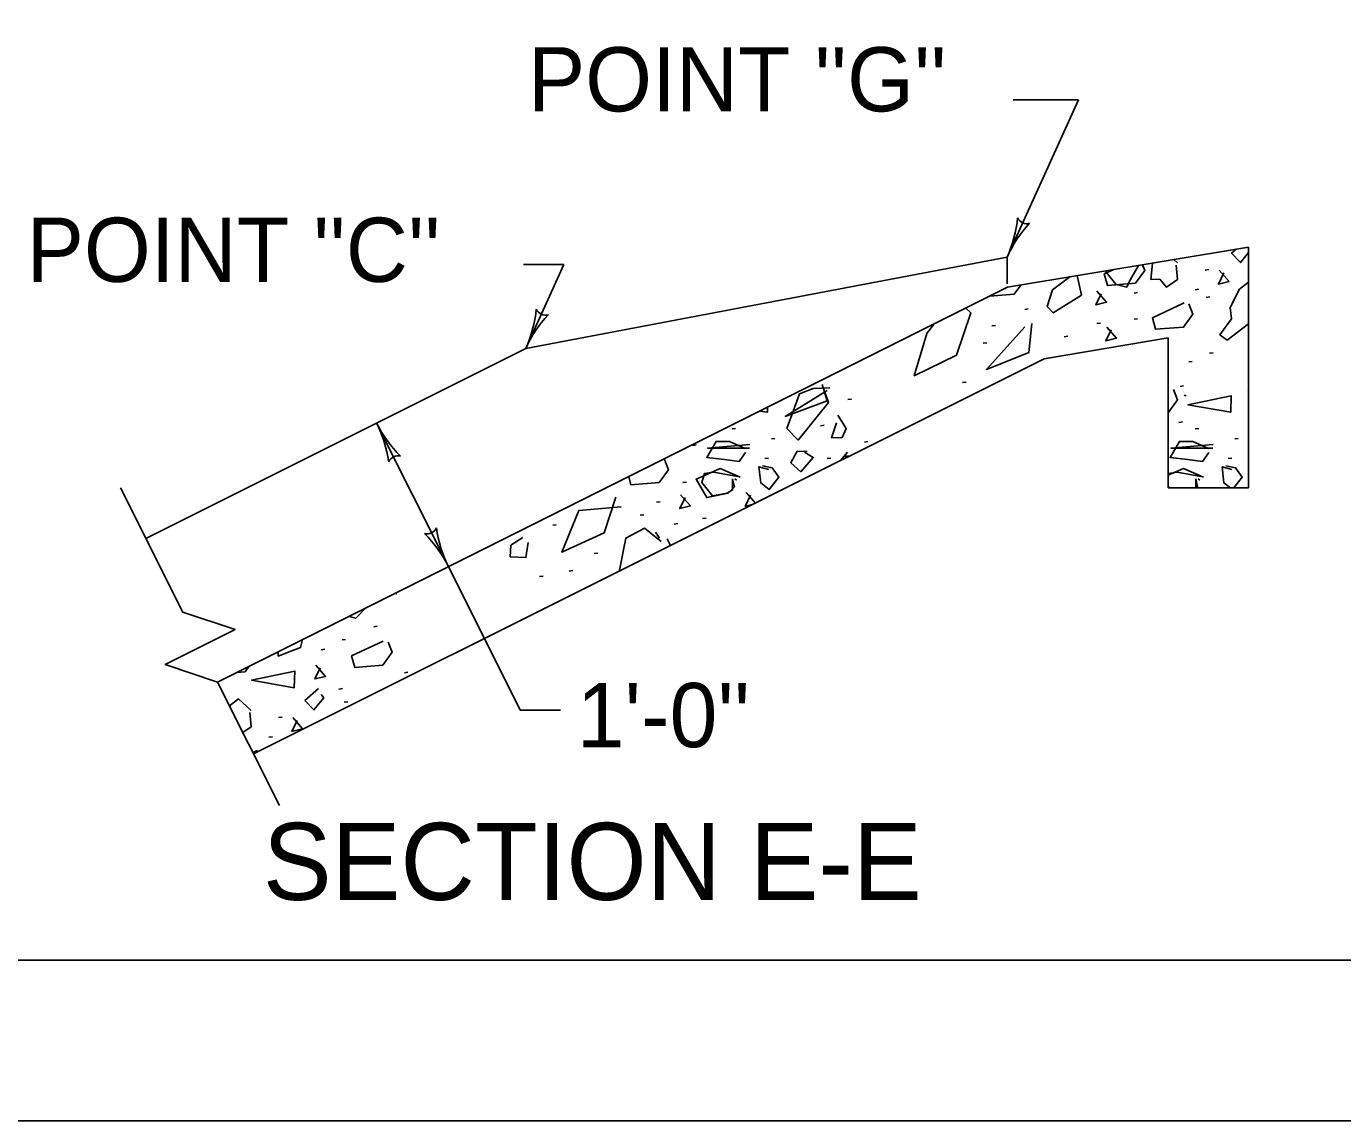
# Model space of a CAD drawing. Extents: x 999.2 to 1036.7, y 999.6 to 1022.6.
# Drawn here: x 1026.236 to 1030.333, y 1000 to 1003.408 of the extents above; entities that cross this region are included whole.
import ezdxf

# ---------------------------------------------------------------- set-up
doc = ezdxf.new("R2010")
doc.units = 0
for name, color, linetype in [('Level 1', 7, 'Continuous'), ('Level 10', 7, 'Continuous'), ('Level 11', 7, 'Continuous'), ('Level 14', 7, 'Continuous'), ('Level 5', 7, 'Continuous')]:
    doc.layers.add(name, color=color, linetype=linetype)

msp = doc.modelspace()

# ---------------------------------------------------------------- linework, layer by layer
at = {"layer": 'Level 1'}
for p, q in [((1029.5103, 1003.1789), (1029.2883, 1002.6894)), ((1029.3077, 1003.1789), (1029.5103, 1003.1789)), ((1029.29, 1002.5957), (1030.04, 1002.7207)), ((1030.04, 1001.9707), (1030.04, 1002.7207)), ((1027.7836, 1002.6662), (1027.9086, 1002.6662)), ((1027.79, 1002.4048), (1029.2883, 1002.6894)), ((1027.9086, 1002.6662), (1027.79, 1002.4048)), ((1029.2883, 1002.6894), (1029.2883, 1002.6061)), ((1026.8309, 1001.3662), (1029.29, 1002.5957)), ((1029.4038, 1002.3732), (1029.79, 1002.4376)), ((1029.79, 1001.9707), (1029.79, 1002.4376)), ((1026.6073, 1001.8134), (1027.79, 1002.4048)), ((1026.9427, 1001.1425), (1029.4038, 1002.3732)), ((1027.3259, 1002.1727), (1027.5496, 1001.7256)), ((1029.79, 1001.9707), (1030.04, 1001.9707)), ((1027.5496, 1001.7256), (1027.7732, 1001.2785)), ((1027.7732, 1001.2785), (1027.8982, 1001.2785))]:
    msp.add_line(p, q, dxfattribs=at)
msp.add_lwpolyline([(1027.0232, 1000.9816), (1026.8309, 1001.3662), (1026.668, 1001.4207), (1026.8853, 1001.5293), (1026.7222, 1001.5836), (1026.5285, 1001.9711)], dxfattribs=at)
for centre, radius, start, end in [((1028.9322, 1002.8509), 0.3909, 335.6046, 354.2733), ((1029.6443, 1002.5279), 0.3909, 136.9517, 155.5985), ((1029.3497, 1002.8248), 0.0313, 204.3792, 286.4959), ((1028.9322, 1002.8509), 0.3909, 335.5923, 335.6046), ((1027.434, 1002.5663), 0.3909, 335.6001, 354.2689), ((1028.146, 1002.2433), 0.3909, 136.9473, 155.594), ((1027.8515, 1002.5402), 0.0313, 204.3747, 286.4914), ((1027.434, 1002.5663), 0.3909, 335.5879, 335.6001), ((1027.6755, 1002.3476), 0.3909, 206.5779, 225.2466), ((1027.6755, 1002.3476), 0.3909, 206.5656, 206.5779), ((1026.9763, 1001.9978), 0.3909, 7.925, 26.5718), ((1027.3924, 1002.0397), 0.0313, 75.3525, 157.4692), ((1027.4831, 1001.8586), 0.0313, 255.3525, 337.4692), ((1027.8992, 1001.9005), 0.3909, 187.925, 206.5718), ((1027.2, 1001.5507), 0.3909, 26.5779, 45.2466), ((1027.2, 1001.5507), 0.3909, 26.5656, 26.5779)]:
    msp.add_arc(centre, radius, start, end, dxfattribs=at)
at = {"layer": 'Level 10'}
msp.add_line((1035.5, 1000.5), (1007, 1000.5), dxfattribs=at)
at = {"layer": 'Level 11'}
msp.add_lwpolyline([(1007, 1000.5), (1035.5, 1000.5), (1035.5, 1021.5), (1007, 1021.5)], close=True, dxfattribs=at)
at = {"layer": 'Level 14'}
msp.add_line((1036, 1000), (1000, 1000), dxfattribs=at)
at = {"layer": 'Level 5'}
for points in [[(1030.001, 1002.7142), (1029.987, 1002.7017), (1030.0148, 1002.6725), (1030.04, 1002.7036)], [(1030.04, 1002.717), (1030.0375, 1002.7203)], [(1029.6207, 1002.6508), (1029.5908, 1002.637), (1029.6006, 1002.6009), (1029.6879, 1002.6079), (1029.7171, 1002.6481), (1029.7102, 1002.6658)], [(1029.5971, 1002.6469), (1029.5959, 1002.6434), (1029.6277, 1002.6046), (1029.6611, 1002.5962), (1029.668, 1002.6129), (1029.6971, 1002.6636)], [(1029.7409, 1002.6709), (1029.736, 1002.6198), (1029.7638, 1002.6212), (1029.7845, 1002.5962), (1029.8192, 1002.6198), (1029.815, 1002.6642)], [(1029.8192, 1002.6712), (1029.8075, 1002.682)], [(1029.4837, 1002.628), (1029.4294, 1002.5879), (1029.4128, 1002.5353), (1029.4323, 1002.5158), (1029.5196, 1002.5712), (1029.5068, 1002.6319)], [(1029.916, 1002.6505), (1029.9049, 1002.6491)], [(1029.9628, 1002.6402), (1029.9462, 1002.6055), (1029.9795, 1002.6138), (1029.9489, 1002.6485)], [(1030.04, 1002.612), (1030.012, 1002.5893), (1029.9828, 1002.5324), (1029.987, 1002.4977), (1029.9509, 1002.4478), (1029.9732, 1002.4312), (1030.04, 1002.4818)], [(1029.2342, 1002.5678), (1029.3102, 1002.5738), (1029.331, 1002.6026)], [(1029.5817, 1002.5755), (1029.565, 1002.5408), (1029.5983, 1002.5492), (1029.5677, 1002.5838)], [(1029.6948, 1002.579), (1029.6837, 1002.5777)], [(1029.8854, 1002.5892), (1029.8743, 1002.5878)], [(1029.0612, 1002.4813), (1029.0383, 1002.452), (1028.9995, 1002.3202), (1029.1312, 1002.3841), (1029.1757, 1002.5158), (1029.1597, 1002.5306)], [(1029.8391, 1002.5467), (1029.7406, 1002.5009), (1029.7503, 1002.4648), (1029.8377, 1002.4717), (1029.8668, 1002.512), (1029.8543, 1002.5439)], [(1029.9194, 1002.5654), (1029.9083, 1002.5641)], [(1029.3545, 1002.528), (1029.3433, 1002.5266)], [(1029.6948, 1002.4973), (1029.6837, 1002.496)], [(1029.3435, 1002.4728), (1029.2242, 1002.3397), (1029.3559, 1002.3923), (1029.3657, 1002.4825)], [(1029.2523, 1002.4769), (1029.2413, 1002.4756)], [(1029.5791, 1002.4837), (1029.568, 1002.4823)], [(1029.6122, 1002.4633), (1029.5957, 1002.4286), (1029.6289, 1002.4369), (1029.5984, 1002.4716)], [(1029.2252, 1002.4225), (1029.2141, 1002.4211)], [(1029.477, 1002.4429), (1029.4659, 1002.4415)], [(1029.865, 1002.3647), (1029.8538, 1002.3632)], [(1029.9297, 1002.3918), (1029.9185, 1002.3905)], [(1028.7281, 1002.2737), (1028.5977, 1002.1932), (1028.7281, 1002.2417), (1028.7128, 1002.2931)], [(1028.7364, 1002.282), (1028.6851, 1002.2806), (1028.6421, 1002.2639), (1028.6032, 1002.1558), (1028.6379, 1002.1197), (1028.7323, 1002.2362), (1028.7156, 1002.2833)], [(1029.1605, 1002.3), (1029.1494, 1002.2986)], [(1029.8377, 1002.2884), (1029.8267, 1002.287)], [(1028.8041, 1002.2475), (1028.793, 1002.2462)], [(1029.7914, 1002.2798), (1029.79, 1002.2792)], [(1029.79, 1002.2049), (1029.8192, 1002.2452), (1029.8067, 1002.277)], [(1029.8455, 1002.257), (1029.84, 1002.2597)], [(1029.9859, 1002.2573), (1029.8513, 1002.2297), (1029.9845, 1002.2061), (1029.9859, 1002.2587)], [(1030.04, 1002.2737), (1030.0377, 1002.2733)], [(1028.5189, 1002.2102), (1028.5424, 1002.2061), (1028.5428, 1002.2222)], [(1028.719, 1002.1658), (1028.7079, 1002.1645)], [(1028.7572, 1002.1737), (1028.7419, 1002.1267), (1028.7752, 1002.128), (1028.7877, 1002.1558), (1028.7613, 1002.1973)], [(1029.8343, 1002.1761), (1029.8232, 1002.1747)], [(1030.04, 1002.1933), (1030.0397, 1002.1932), (1030.04, 1002.1932)], [(1028.4433, 1002.1557), (1028.4323, 1002.1542)], [(1028.5658, 1002.125), (1028.5548, 1002.1237)], [(1029.8854, 1002.1557), (1029.8743, 1002.1542)], [(1030.0079, 1002.125), (1029.9968, 1002.1237)], [(1028.3208, 1002.1046), (1028.3097, 1002.1032)], [(1028.4728, 1002.0933), (1028.4243, 1002.1155), (1028.3827, 1002.1155), (1028.3536, 1002.0656), (1028.4091, 1002.0587), (1028.4548, 1002.0531), (1028.4742, 1002.0808)], [(1028.4881, 1002.1058), (1028.3563, 1002.0947), (1028.4868, 1002.0947)], [(1028.6657, 1002.0837), (1028.6352, 1002.085), (1028.6157, 1002.0489), (1028.6463, 1002.0213), (1028.6851, 1002.0656), (1028.6573, 1002.0822)], [(1028.7918, 1002.0822), (1028.7699, 1002.0562)], [(1028.8552, 1002.1148), (1028.8441, 1002.1134)], [(1029.9149, 1002.0933), (1029.8663, 1002.1155), (1029.8247, 1002.1155), (1029.7956, 1002.0656), (1029.8511, 1002.0587), (1029.8968, 1002.0531), (1029.9162, 1002.0808)], [(1029.9302, 1002.1058), (1029.7984, 1002.0947), (1029.9288, 1002.0947)], [(1028.1108, 1002.0062), (1028.1177, 1001.9802), (1028.2051, 1001.9871), (1028.2342, 1002.0273), (1028.2217, 1002.0593)], [(1028.5463, 1002.0282), (1028.5158, 1002.0365), (1028.5214, 1001.9865), (1028.5477, 1001.9657), (1028.5783, 1002.0046), (1028.5574, 1002.0337), (1028.5269, 1002.0392)], [(1028.5454, 1002.0637), (1028.5343, 1002.0623)], [(1028.7394, 1002.0637), (1028.7283, 1002.0623)], [(1028.7963, 1002.0693), (1028.796, 1002.0697), (1028.7807, 1002.0697)], [(1029.9884, 1002.0282), (1029.9579, 1002.0365), (1029.9634, 1001.9865), (1029.9834, 1001.9707)], [(1029.9937, 1001.9707), (1030.0203, 1002.0046), (1029.9995, 1002.0337), (1029.969, 1002.0392)], [(1029.9875, 1002.0637), (1029.9764, 1002.0623)], [(1028.4576, 1002.0046), (1028.3952, 1002.0309), (1028.3203, 1001.9977), (1028.3536, 1001.9407), (1028.4202, 1001.9547), (1028.4396, 1001.9741), (1028.434, 1001.999)], [(1028.4492, 1002.0059), (1028.3757, 1002.0198), (1028.3467, 1002.0157), (1028.3383, 1001.9879), (1028.3716, 1001.9463), (1028.4174, 1001.9547), (1028.434, 1001.9643), (1028.434, 1001.999)], [(1028.4409, 1001.999), (1028.4465, 1001.9948)], [(1029.8997, 1002.0046), (1029.8373, 1002.0309), (1029.79, 1002.0099)], [(1029.8913, 1002.0059), (1029.8178, 1002.0198), (1029.79, 1002.0158)], [(1029.8782, 1001.9707), (1029.8816, 1001.9741), (1029.8761, 1001.999)], [(1029.8761, 1001.9707), (1029.8761, 1001.999)], [(1029.883, 1001.999), (1029.8885, 1001.9948)], [(1028.2902, 1001.9889), (1028.2791, 1001.9875)], [(1028.505, 1001.9237), (1028.4762, 1001.9562)], [(1029.79, 1001.9758), (1029.7941, 1001.9707)], [(1028.0873, 1001.9117), (1027.9555, 1001.9006), (1027.9028, 1001.7702), (1028.0346, 1001.8312), (1028.0707, 1001.9422)], [(1028.2085, 1001.9276), (1028.1974, 1001.9262)], [(1028.2859, 1001.9412), (1028.2693, 1001.9065), (1028.3026, 1001.9147), (1028.2721, 1001.9494)], [(1028.4902, 1001.9479), (1028.4735, 1001.9132), (1028.4947, 1001.9186)], [(1028.4947, 1001.9186), (1028.4948, 1001.9187)], [(1028.4948, 1001.9187), (1028.495, 1001.9187)], [(1028.495, 1001.9187), (1028.4952, 1001.9188)], [(1028.4952, 1001.9188), (1028.4953, 1001.9188)], [(1028.1575, 1001.8868), (1028.1463, 1001.8854)], [(1028.3515, 1001.8766), (1028.3403, 1001.8752)], [(1027.8852, 1001.8562), (1027.8741, 1001.8547)], [(1028.2121, 1001.8035), (1028.1594, 1001.8451), (1028.1012, 1001.8146), (1028.0818, 1001.7147), (1028.0837, 1001.713)], [(1028.1941, 1001.8326), (1028.2066, 1001.8146)], [(1028.263, 1001.8596), (1028.2518, 1001.8582)], [(1027.7807, 1001.8159), (1027.7433, 1001.7923), (1027.7419, 1001.7563), (1027.7905, 1001.7535), (1027.7974, 1001.8007)], [(1028.2409, 1001.7917), (1028.2302, 1001.8117)], [(1028.0145, 1001.7677), (1028.0034, 1001.7663)], [(1027.9362, 1001.7133), (1027.9252, 1001.7118)], [(1027.8443, 1001.6962), (1027.8332, 1001.6948)], [(1028.021, 1001.6817), (1028.0171, 1001.6812)], [(1027.3893, 1001.6418), (1027.3794, 1001.6405)], [(1027.24, 1001.5707), (1027.2611, 1001.5649), (1027.2924, 1001.597)], [(1027.8406, 1001.5915), (1027.8404, 1001.5914)], [(1027.8408, 1001.5916), (1027.8406, 1001.5915)], [(1027.8409, 1001.5917), (1027.8408, 1001.5916)], [(1027.8411, 1001.5917), (1027.8409, 1001.5917)], [(1027.8412, 1001.5918), (1027.8411, 1001.5917)], [(1027.8414, 1001.5919), (1027.8412, 1001.5918)], [(1027.8416, 1001.592), (1027.8414, 1001.5919)], [(1027.8418, 1001.5921), (1027.8416, 1001.592)], [(1027.8419, 1001.5922), (1027.8418, 1001.5921)], [(1027.8421, 1001.5922), (1027.8419, 1001.5922)], [(1027.8422, 1001.5923), (1027.8421, 1001.5922)], [(1027.8424, 1001.5924), (1027.8422, 1001.5923)], [(1027.8426, 1001.5925), (1027.8424, 1001.5924)], [(1027.8428, 1001.5926), (1027.8426, 1001.5925)], [(1027.8429, 1001.5927), (1027.8428, 1001.5926)], [(1027.8431, 1001.5927), (1027.8429, 1001.5927)], [(1027.8432, 1001.5928), (1027.8431, 1001.5927)], [(1027.8434, 1001.5929), (1027.8432, 1001.5928)], [(1027.8436, 1001.593), (1027.8434, 1001.5929)], [(1027.8438, 1001.5931), (1027.8436, 1001.593)], [(1027.8439, 1001.5932), (1027.8438, 1001.5931)], [(1027.8441, 1001.5933), (1027.8439, 1001.5932)], [(1027.8442, 1001.5933), (1027.8441, 1001.5933)], [(1027.8444, 1001.5934), (1027.8442, 1001.5933)], [(1027.8446, 1001.5935), (1027.8444, 1001.5934)], [(1027.8447, 1001.5936), (1027.8446, 1001.5935)], [(1027.8449, 1001.5937), (1027.8447, 1001.5936)], [(1027.8451, 1001.5938), (1027.8449, 1001.5937)], [(1027.8453, 1001.5938), (1027.8451, 1001.5938)], [(1027.8454, 1001.5939), (1027.8453, 1001.5938)], [(1027.8456, 1001.594), (1027.8454, 1001.5939)], [(1027.8457, 1001.5941), (1027.8456, 1001.594)], [(1027.8459, 1001.5942), (1027.8457, 1001.5941)], [(1027.8461, 1001.5942), (1027.8459, 1001.5942)], [(1027.8463, 1001.5943), (1027.8461, 1001.5942)], [(1027.8464, 1001.5944), (1027.8463, 1001.5943)], [(1027.8466, 1001.5945), (1027.8464, 1001.5944)], [(1027.8467, 1001.5946), (1027.8466, 1001.5945)], [(1027.8469, 1001.5947), (1027.8467, 1001.5946)], [(1027.8471, 1001.5947), (1027.8469, 1001.5947)], [(1027.8473, 1001.5948), (1027.8471, 1001.5947)], [(1027.8474, 1001.5949), (1027.8473, 1001.5948)], [(1027.8476, 1001.595), (1027.8474, 1001.5949)], [(1027.8477, 1001.5951), (1027.8476, 1001.595)], [(1027.8479, 1001.5952), (1027.8477, 1001.5951)], [(1027.8481, 1001.5952), (1027.8479, 1001.5952)], [(1027.8483, 1001.5953), (1027.8481, 1001.5952)], [(1027.8484, 1001.5954), (1027.8483, 1001.5953)], [(1027.8486, 1001.5955), (1027.8484, 1001.5954)], [(1027.8487, 1001.5956), (1027.8486, 1001.5955)], [(1027.8489, 1001.5957), (1027.8487, 1001.5956)], [(1027.8491, 1001.5957), (1027.8489, 1001.5957)], [(1027.8492, 1001.5958), (1027.8491, 1001.5957)], [(1027.8494, 1001.5959), (1027.8492, 1001.5958)], [(1027.8496, 1001.596), (1027.8494, 1001.5959)], [(1027.8497, 1001.5961), (1027.8496, 1001.596)], [(1027.8499, 1001.5962), (1027.8497, 1001.5961)], [(1027.8501, 1001.5962), (1027.8499, 1001.5962)], [(1027.8502, 1001.5963), (1027.8501, 1001.5962)], [(1027.8504, 1001.5964), (1027.8502, 1001.5963)], [(1027.8506, 1001.5965), (1027.8504, 1001.5964)], [(1027.8508, 1001.5966), (1027.8506, 1001.5965)], [(1027.328, 1001.5397), (1027.3169, 1001.5382)], [(1027.0197, 1001.4607), (1027.0197, 1001.447), (1027.0891, 1001.4733), (1027.0952, 1001.4983)], [(1027.1647, 1001.4682), (1027.1536, 1001.4667)], [(1027.2293, 1001.4988), (1027.2182, 1001.4974)], [(1027.3464, 1001.4937), (1027.2479, 1001.4478), (1027.2576, 1001.4118), (1027.345, 1001.4187), (1027.3742, 1001.459), (1027.3617, 1001.4908)], [(1026.9741, 1001.4375), (1026.9733, 1001.4374)], [(1026.8911, 1001.3963), (1026.9162, 1001.3983), (1026.9282, 1001.4148)], [(1027.0712, 1001.3997), (1026.9367, 1001.372), (1027.0697, 1001.3484), (1027.0712, 1001.4011)], [(1027.1502, 1001.4103), (1027.1336, 1001.3756), (1027.1668, 1001.3838), (1027.1363, 1001.4185)], [(1027.4233, 1001.3967), (1027.4122, 1001.3953)], [(1027.1446, 1001.3457), (1027.1029, 1001.3083), (1027.1307, 1001.2792), (1027.1612, 1001.3167), (1027.1528, 1001.3277)], [(1027.2192, 1001.3457), (1027.208, 1001.3442)], [(1026.9351, 1001.2778), (1026.8963, 1001.3138), (1026.8682, 1001.2917)], [(1027.2362, 1001.3048), (1027.2251, 1001.3034)], [(1026.9095, 1001.2091), (1026.9351, 1001.2265), (1026.931, 1001.2708)], [(1027.0319, 1001.2572), (1027.0208, 1001.2557)], [(1027.0787, 1001.2468), (1027.0621, 1001.2122), (1027.0954, 1001.2205), (1027.0648, 1001.2552)], [(1027.0013, 1001.1959), (1026.9903, 1001.1945)], [(1026.955, 1001.1533), (1026.9407, 1001.1467)]]:
    msp.add_lwpolyline(points, dxfattribs=at)

# ---------------------------------------------------------------- texts
at = {"layer": 'Level 1'}
for s, height, p in [("POINT ''G''", 0.2, (1027.7967, 1003.1433)), ("POINT ''C''", 0.2, (1026.2364, 1002.6124)), ("1'-0''", 0.2, (1027.9491, 1001.1632)), ('SECTION E-E', 0.24, (1026.9718, 1000.6875))]:
    msp.add_text(s, height=height, dxfattribs=at).set_placement(p)

doc.saveas('drawing.dxf')
